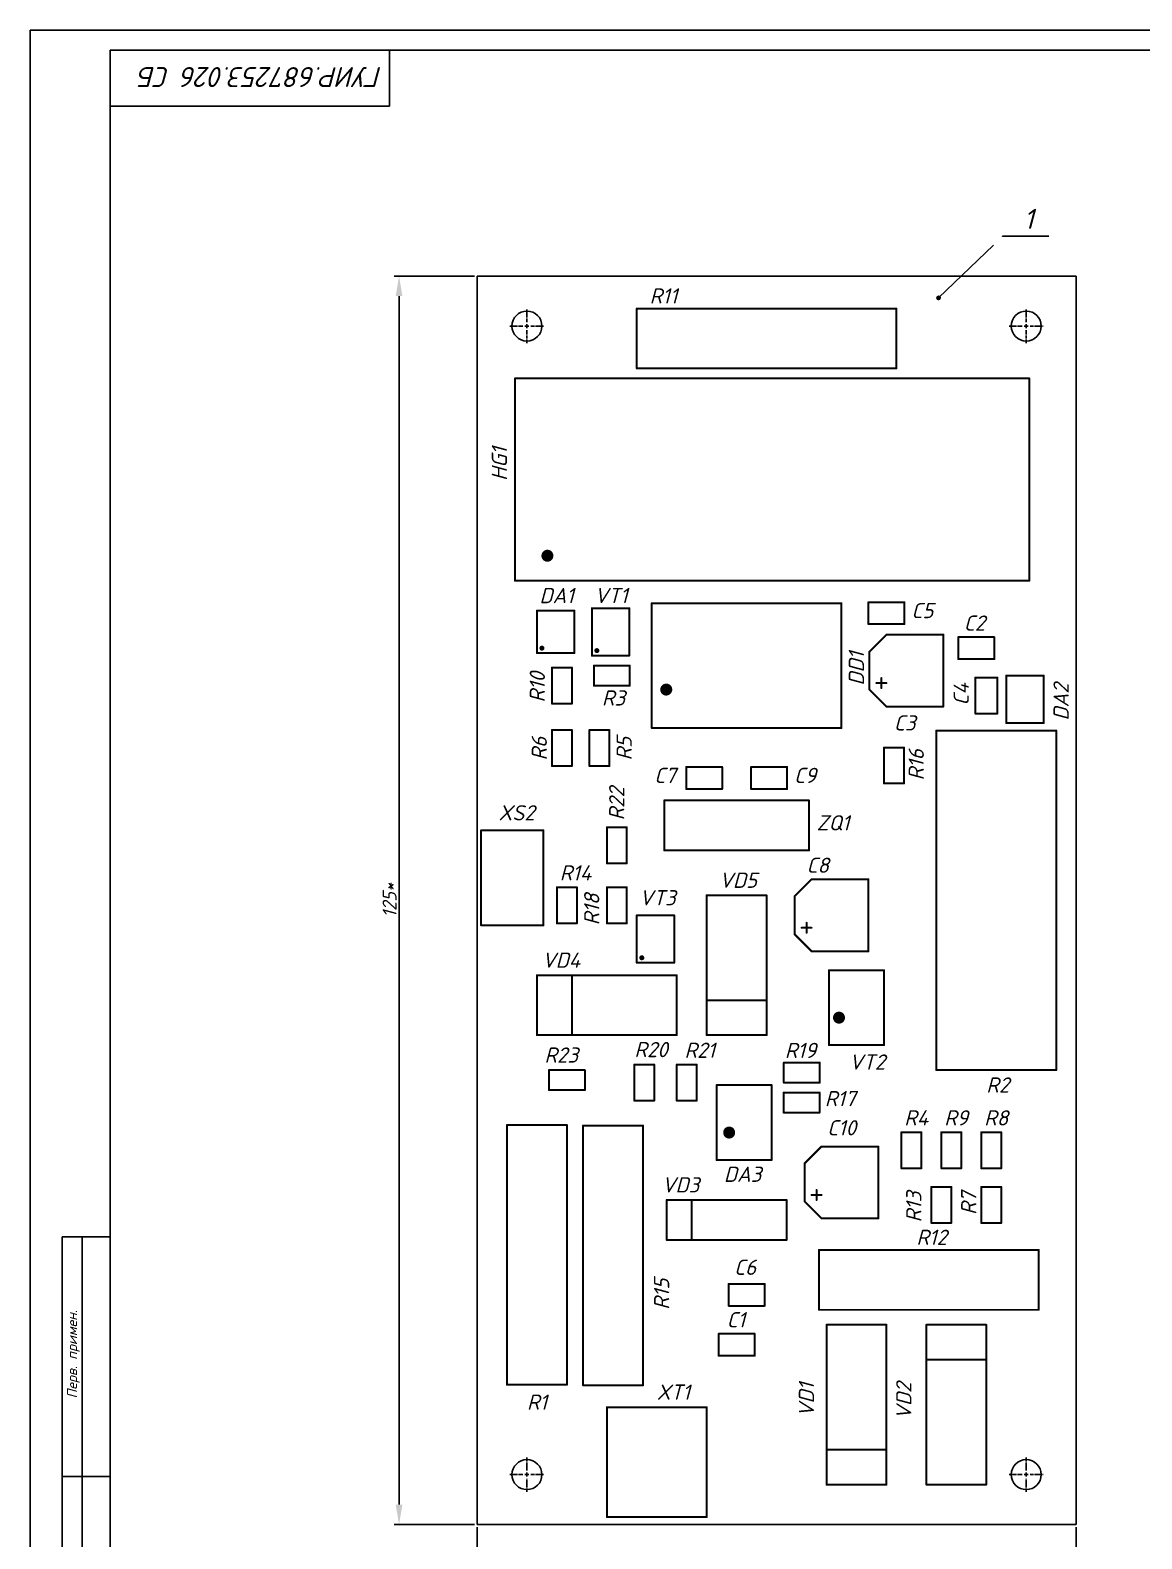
# Model space of a CAD drawing. Header units: millimetres. Extents: x 204 to 2233, y 176 to 1484.
# Drawn here: x 242.6 to 520.9, y 1106.1 to 1483.7 of the extents above; entities that cross this region are included whole.
import ezdxf

# ---------------------------------------------------------------- set-up
doc = ezdxf.new("R2010")
doc.units = ezdxf.units.MM
doc.linetypes.add('CENTER2', pattern=[1.125, 0.75, -0.125, 0.125, -0.125])
doc.linetypes.add('осевая2', pattern=[28.575, 19.05, -3.175, 3.175, -3.175])
doc.styles.add('GOST-2.304_Type-B_italic', font='GOST Common Italic.ttf')
doc.styles.add('PDF ISOCPEUR Italic', font='isocpeui.ttf')
doc.dimstyles.new('ISO-25', dxfattribs={"dimtxt": 2.5, "dimasz": 2.5, "dimexe": 1.25, "dimexo": 0.625, "dimtad": 1, "dimtxsty": 'Standard', "dimcen": 2.5, "dimadec": 0, "dimazin": 0, "dimtfac": 1, "dimtmove": 0, "dimatfit": 3, "dimfxl": 1, "dimarcsym": 0})

# ---------------------------------------------------------------- blocks, each defined once
blk = doc.blocks.new('*U79')
at = {"color": 0, "linetype": 'CENTER2', "transparency": 16777216}
for p, q in [((0, 1), (0, 4.29)), ((-4.29, 0), (-1, 0)), ((1, 0), (4.29, 0)), ((0, -4.29), (0, -1))]:
    blk.add_line(p, q, dxfattribs=at)
at = {"color": 0, "linetype": 'Continuous', "transparency": 16777216}
for p, q in [((-0.5, 0), (0.5, 0)), ((0, -0.5), (0, 0.5))]:
    blk.add_line(p, q, dxfattribs=at)
blk = doc.blocks.new('*U80')
at = {"color": 0, "linetype": 'CENTER2', "transparency": 16777216}
for p, q in [((0, 1), (0, 4.29)), ((-4.29, 0), (-1, 0)), ((1, 0), (4.29, 0)), ((0, -4.29), (0, -1))]:
    blk.add_line(p, q, dxfattribs=at)
at = {"color": 0, "linetype": 'Continuous', "transparency": 16777216}
for p, q in [((-0.5, 0), (0.5, 0)), ((0, -0.5), (0, 0.5))]:
    blk.add_line(p, q, dxfattribs=at)
blk = doc.blocks.new('*U81')
at = {"color": 0, "linetype": 'CENTER2', "transparency": 16777216}
for p, q in [((0, 1), (0, 4.29)), ((-4.29, 0), (-1, 0)), ((1, 0), (4.29, 0)), ((0, -4.29), (0, -1))]:
    blk.add_line(p, q, dxfattribs=at)
at = {"color": 0, "linetype": 'Continuous', "transparency": 16777216}
for p, q in [((-0.5, 0), (0.5, 0)), ((0, -0.5), (0, 0.5))]:
    blk.add_line(p, q, dxfattribs=at)
blk = doc.blocks.new('*U78')
at = {"color": 0, "linetype": 'CENTER2', "transparency": 16777216}
for p, q in [((0, 1), (0, 4.29)), ((-4.29, 0), (-1, 0)), ((1, 0), (4.29, 0)), ((0, -4.29), (0, -1))]:
    blk.add_line(p, q, dxfattribs=at)
at = {"color": 0, "linetype": 'Continuous', "transparency": 16777216}
for p, q in [((-0.5, 0), (0.5, 0)), ((0, -0.5), (0, 0.5))]:
    blk.add_line(p, q, dxfattribs=at)
blk = doc.blocks.new('*D83')
at = {"color": 0, "linetype": 'ByBlock', "lineweight": -2, "transparency": 16777216}
for p, q in [((353.85, 1422.17), (333.71, 1422.17)), ((334.96, 1114.67), (334.96, 1417.17)), ((353.85, 1109.67), (333.71, 1109.67))]:
    blk.add_line(p, q, dxfattribs=at)
at = {"color": 0, "linetype": 'ByBlock', "transparency": 16777216}
for points in [[(334.12, 1417.17), (335.79, 1417.17), (334.96, 1422.17)], [(334.12, 1114.67), (335.79, 1114.67), (334.96, 1109.67)]]:
    blk.add_solid(points, dxfattribs=at)
at = {"layer": 'DEFPOINTS', "color": 0, "linetype": 'ByBlock', "transparency": 16777216}
for p in [(334.96, 1422.17), (354.47, 1422.17), (354.47, 1109.67)]:
    blk.add_point(p, dxfattribs=at)
at = {"color": 0, "linetype": 'ByBlock', "transparency": 16777216, "insert": (332.58, 1265.92), "char_height": 3.5, "attachment_point": 5, "rotation": 90, "style": 'GOST-2.304_Type-B_italic'}
blk.add_mtext('125*', dxfattribs=at)
blk = doc.blocks.new('*D84')
at = {"color": 0, "linetype": 'ByBlock', "lineweight": -2, "transparency": 16777216}
for p, q in [((354.47, 1109.05), (354.47, 1084.38)), ((504.47, 1109.05), (504.47, 1084.38)), ((359.47, 1085.63), (499.47, 1085.63))]:
    blk.add_line(p, q, dxfattribs=at)
at = {"color": 0, "linetype": 'ByBlock', "transparency": 16777216}
for points in [[(359.47, 1086.46), (359.47, 1084.79), (354.47, 1085.63)], [(499.47, 1086.46), (499.47, 1084.79), (504.47, 1085.63)]]:
    blk.add_solid(points, dxfattribs=at)
at = {"layer": 'DEFPOINTS', "color": 0, "linetype": 'ByBlock', "transparency": 16777216}
for p in [(354.47, 1109.67), (504.47, 1109.67), (504.47, 1085.63)]:
    blk.add_point(p, dxfattribs=at)
at = {"color": 0, "linetype": 'ByBlock', "transparency": 16777216, "insert": (429.47, 1088), "char_height": 3.5, "attachment_point": 5, "style": 'GOST-2.304_Type-B_italic'}
blk.add_mtext('60*', dxfattribs=at)

msp = doc.modelspace()

# ---------------------------------------------------------------- hatches: boundary and pattern name
at = {"linetype": 'ByBlock'}
h = msp.add_hatch(color=256, dxfattribs=at)
h.dxf.hatch_style = 1
h.paths.add_polyline_path([(470.444, 1416.711, 1), (469.611, 1416.711, 1)])

# ---------------------------------------------------------------- linework, layer by layer
for p, q in [((242.596, 889.721), (242.596, 1483.721)), ((242.596, 1483.721), (1083.596, 1483.721)), ((262.596, 934.721), (262.596, 1478.721)), ((1078.596, 1478.721), (262.596, 1478.721)), ((332.596, 1464.721), (332.596, 1478.721)), ((332.596, 1464.721), (262.596, 1464.721)), ((354.475, 1109.67), (354.475, 1422.17)), ((354.475, 1422.17), (504.475, 1422.17)), ((504.475, 1422.17), (504.475, 1109.67)), ((250.596, 1181.721), (250.596, 1061.721)), ((262.596, 1181.721), (250.596, 1181.721)), ((255.596, 1061.721), (255.596, 1181.721)), ((262.596, 1121.721), (250.596, 1121.721)), ((504.475, 1109.67), (354.475, 1109.67))]:
    msp.add_line(p, q)
at = {"linetype": 'осевая2'}
msp.add_line((470.027, 1416.711), (486.06, 1432.132), dxfattribs=at)
at = {"linetype": 'ByBlock'}
msp.add_line((486.06, 1432.132), (497.663, 1432.132), dxfattribs=at)
at = {"const_width": 0.5}
for points in [[(394.475, 1414.045), (459.475, 1414.045)], [(394.475, 1399.045), (394.475, 1414.045)], [(459.475, 1399.045), (459.475, 1414.045)], [(394.475, 1399.045), (459.475, 1399.045)], [(363.975, 1345.92), (363.975, 1396.545)], [(363.975, 1396.545), (492.725, 1396.545)], [(492.725, 1345.92), (492.725, 1396.545)], [(363.975, 1345.92), (492.725, 1345.92)], [(398.225, 1340.295), (445.725, 1340.295)], [(398.225, 1309.045), (398.225, 1340.295)], [(445.725, 1309.045), (445.725, 1340.295)], [(452.475, 1335.045), (452.475, 1340.545)], [(452.475, 1340.545), (461.475, 1340.545)], [(461.475, 1335.045), (461.475, 1340.545)], [(369.475, 1327.795), (369.475, 1338.42)], [(369.475, 1338.42), (378.85, 1338.42)], [(378.85, 1327.795), (378.85, 1338.42)], [(383.225, 1327.17), (383.225, 1339.045)], [(383.225, 1339.045), (392.6, 1339.045)], [(392.6, 1327.17), (392.6, 1339.045)], [(452.475, 1335.045), (461.475, 1335.045)], [(452.725, 1328.17), (456.975, 1332.42)], [(456.975, 1332.42), (471.225, 1332.42)], [(471.225, 1314.42), (471.225, 1332.42)], [(474.975, 1326.295), (474.975, 1331.795)], [(474.975, 1331.795), (483.975, 1331.795)], [(483.975, 1326.295), (483.975, 1331.795)], [(369.475, 1327.795), (378.85, 1327.795)], [(383.225, 1327.17), (392.6, 1327.17)], [(452.725, 1318.67), (452.725, 1328.17)], [(474.975, 1326.295), (483.975, 1326.295)], [(373.225, 1324.17), (378.225, 1324.17)], [(373.225, 1315.17), (373.225, 1324.17)], [(378.225, 1315.17), (378.225, 1324.17)], [(383.725, 1319.67), (383.725, 1324.67)], [(383.725, 1324.67), (392.725, 1324.67)], [(392.725, 1319.67), (392.725, 1324.67)], [(455.725, 1319.045), (455.725, 1321.545)], [(479.225, 1312.67), (479.225, 1321.67)], [(479.225, 1321.67), (484.725, 1321.67)], [(484.725, 1312.67), (484.725, 1321.67)], [(486.975, 1310.295), (486.975, 1322.17)], [(486.975, 1322.17), (496.35, 1322.17)], [(496.35, 1310.295), (496.35, 1322.17)], [(383.725, 1319.67), (392.725, 1319.67)], [(452.725, 1318.67), (456.975, 1314.42)], [(454.475, 1320.295), (456.975, 1320.295)], [(373.225, 1315.17), (378.225, 1315.17)], [(456.975, 1314.42), (471.225, 1314.42)], [(479.225, 1312.67), (484.725, 1312.67)], [(486.975, 1310.295), (496.35, 1310.295)], [(373.225, 1308.545), (378.225, 1308.545)], [(373.225, 1299.545), (373.225, 1308.545)], [(378.225, 1299.545), (378.225, 1308.545)], [(382.6, 1308.545), (387.6, 1308.545)], [(382.6, 1299.545), (382.6, 1308.545)], [(387.6, 1299.545), (387.6, 1308.545)], [(398.225, 1309.045), (445.725, 1309.045)], [(469.475, 1308.42), (499.475, 1308.42)], [(469.475, 1223.42), (469.475, 1308.42)], [(499.475, 1223.42), (499.475, 1308.42)], [(456.35, 1304.17), (461.35, 1304.17)], [(456.35, 1295.17), (456.35, 1304.17)], [(461.35, 1295.17), (461.35, 1304.17)], [(373.225, 1299.545), (378.225, 1299.545)], [(382.6, 1299.545), (387.6, 1299.545)], [(406.85, 1293.795), (406.85, 1299.295)], [(406.85, 1299.295), (415.85, 1299.295)], [(415.85, 1293.795), (415.85, 1299.295)], [(423.1, 1293.795), (423.1, 1299.295)], [(423.1, 1299.295), (432.1, 1299.295)], [(432.1, 1293.795), (432.1, 1299.295)], [(456.35, 1295.17), (461.35, 1295.17)], [(406.85, 1293.795), (415.85, 1293.795)], [(423.1, 1293.795), (432.1, 1293.795)], [(401.35, 1290.92), (437.6, 1290.92)], [(401.35, 1278.42), (401.35, 1290.92)], [(437.6, 1278.42), (437.6, 1290.92)], [(386.975, 1284.17), (391.975, 1284.17)], [(386.975, 1275.17), (386.975, 1284.17)], [(391.975, 1275.17), (391.975, 1284.17)], [(355.475, 1259.67), (355.475, 1283.42)], [(355.475, 1259.67), (355.475, 1283.42)], [(355.475, 1283.42), (371.1, 1283.42)], [(371.1, 1259.67), (371.1, 1283.42)], [(401.35, 1278.42), (437.6, 1278.42)], [(386.975, 1275.17), (391.975, 1275.17)], [(374.475, 1269.17), (379.475, 1269.17)], [(374.475, 1260.17), (374.475, 1269.17)], [(379.475, 1260.17), (379.475, 1269.17)], [(386.975, 1269.17), (391.975, 1269.17)], [(386.975, 1260.17), (386.975, 1269.17)], [(391.975, 1260.17), (391.975, 1269.17)], [(433.975, 1266.92), (438.225, 1271.17)], [(438.225, 1271.17), (452.475, 1271.17)], [(452.475, 1253.17), (452.475, 1271.17)], [(411.975, 1232.17), (411.975, 1267.17)], [(411.975, 1267.17), (426.975, 1267.17)], [(426.975, 1232.17), (426.975, 1267.17)], [(433.975, 1257.42), (433.975, 1266.92)], [(394.475, 1250.295), (394.475, 1262.17)], [(394.475, 1262.17), (403.85, 1262.17)], [(403.85, 1250.295), (403.85, 1262.17)], [(355.475, 1259.67), (371.1, 1259.67)], [(374.475, 1260.17), (379.475, 1260.17)], [(386.975, 1260.17), (391.975, 1260.17)], [(433.975, 1257.42), (438.225, 1253.17)], [(435.725, 1259.045), (438.225, 1259.045)], [(436.975, 1257.795), (436.975, 1260.295)], [(394.475, 1250.295), (403.85, 1250.295)], [(438.225, 1253.17), (452.475, 1253.17)], [(369.475, 1247.17), (404.475, 1247.17)], [(369.475, 1232.17), (369.475, 1247.17)], [(378.225, 1232.17), (378.225, 1247.17)], [(404.475, 1232.17), (404.475, 1247.17)], [(442.6, 1248.42), (456.35, 1248.42)], [(442.6, 1229.67), (442.6, 1248.42)], [(456.35, 1229.67), (456.35, 1248.42)], [(411.975, 1240.92), (426.975, 1240.92)], [(369.475, 1232.17), (404.475, 1232.17)], [(411.975, 1232.17), (426.975, 1232.17)], [(442.6, 1229.67), (456.35, 1229.67)], [(372.475, 1218.42), (372.475, 1223.42)], [(372.475, 1223.42), (381.475, 1223.42)], [(381.475, 1218.42), (381.475, 1223.42)], [(393.85, 1224.795), (398.85, 1224.795)], [(393.85, 1215.795), (393.85, 1224.795)], [(398.85, 1215.795), (398.85, 1224.795)], [(404.475, 1224.795), (409.475, 1224.795)], [(404.475, 1215.795), (404.475, 1224.795)], [(409.475, 1215.795), (409.475, 1224.795)], [(431.287, 1220.295), (431.287, 1225.295)], [(431.287, 1225.295), (440.287, 1225.295)], [(440.287, 1220.295), (440.287, 1225.295)], [(469.475, 1223.42), (499.475, 1223.42)], [(414.475, 1219.67), (428.225, 1219.67)], [(414.475, 1200.92), (414.475, 1219.67)], [(428.225, 1200.92), (428.225, 1219.67)], [(431.287, 1220.295), (440.287, 1220.295)], [(372.475, 1218.42), (381.475, 1218.42)], [(393.85, 1215.795), (398.85, 1215.795)], [(404.475, 1215.795), (409.475, 1215.795)], [(431.225, 1212.795), (431.225, 1217.795)], [(431.225, 1217.795), (440.225, 1217.795)], [(440.225, 1212.795), (440.225, 1217.795)], [(431.225, 1212.795), (440.225, 1212.795)], [(361.975, 1209.67), (376.975, 1209.67)], [(361.975, 1144.67), (361.975, 1209.67)], [(376.975, 1144.67), (376.975, 1209.67)], [(381.037, 1144.545), (381.037, 1209.545)], [(381.037, 1209.545), (396.037, 1209.545)], [(396.037, 1144.545), (396.037, 1209.545)], [(460.725, 1207.858), (465.725, 1207.858)], [(460.725, 1198.858), (460.725, 1207.858)], [(465.725, 1198.858), (465.725, 1207.858)], [(470.725, 1207.858), (475.725, 1207.858)], [(470.725, 1198.858), (470.725, 1207.858)], [(475.725, 1198.858), (475.725, 1207.858)], [(480.725, 1207.858), (485.725, 1207.858)], [(480.725, 1198.858), (480.725, 1207.858)], [(485.725, 1198.858), (485.725, 1207.858)], [(414.475, 1200.92), (428.225, 1200.92)], [(436.475, 1200.045), (440.725, 1204.295)], [(440.725, 1204.295), (454.975, 1204.295)], [(454.975, 1186.295), (454.975, 1204.295)], [(436.475, 1190.545), (436.475, 1200.045)], [(460.725, 1198.858), (465.725, 1198.858)], [(470.725, 1198.858), (475.725, 1198.858)], [(480.725, 1198.858), (485.725, 1198.858)], [(439.475, 1190.92), (439.475, 1193.42)], [(468.225, 1194.17), (473.225, 1194.17)], [(468.225, 1185.17), (468.225, 1194.17)], [(473.225, 1185.17), (473.225, 1194.17)], [(480.725, 1194.17), (485.725, 1194.17)], [(480.725, 1185.17), (480.725, 1194.17)], [(485.725, 1185.17), (485.725, 1194.17)], [(401.975, 1180.92), (401.975, 1190.92)], [(401.975, 1190.92), (431.975, 1190.92)], [(408.225, 1180.92), (408.225, 1190.92)], [(431.975, 1180.92), (431.975, 1190.92)], [(436.475, 1190.545), (440.725, 1186.295)], [(438.225, 1192.17), (440.725, 1192.17)], [(440.725, 1186.295), (454.975, 1186.295)], [(468.225, 1185.17), (473.225, 1185.17)], [(480.725, 1185.17), (485.725, 1185.17)], [(401.975, 1180.92), (431.975, 1180.92)], [(440.1, 1178.42), (495.1, 1178.42)], [(440.1, 1163.42), (440.1, 1178.42)], [(495.1, 1163.42), (495.1, 1178.42)], [(417.475, 1164.42), (417.475, 1169.92)], [(417.475, 1169.92), (426.475, 1169.92)], [(426.475, 1164.42), (426.475, 1169.92)], [(417.475, 1164.42), (426.475, 1164.42)], [(440.1, 1163.42), (495.1, 1163.42)], [(441.975, 1159.67), (456.975, 1159.67)], [(441.975, 1119.67), (441.975, 1159.67)], [(456.975, 1119.67), (456.975, 1159.67)], [(466.975, 1119.67), (466.975, 1159.67)], [(466.975, 1159.67), (481.975, 1159.67)], [(481.975, 1119.67), (481.975, 1159.67)], [(414.975, 1151.92), (414.975, 1157.42)], [(414.975, 1157.42), (423.975, 1157.42)], [(423.975, 1151.92), (423.975, 1157.42)], [(414.975, 1151.92), (423.975, 1151.92)], [(466.975, 1150.92), (481.975, 1150.92)], [(361.975, 1144.67), (376.975, 1144.67)], [(381.037, 1144.545), (396.037, 1144.545)], [(386.975, 1111.545), (386.975, 1139.045)], [(386.975, 1139.045), (411.975, 1139.045)], [(411.975, 1111.545), (411.975, 1139.045)], [(441.975, 1128.42), (456.975, 1128.42)], [(441.975, 1119.67), (456.975, 1119.67)], [(466.975, 1119.67), (481.975, 1119.67)], [(386.975, 1111.545), (411.975, 1111.545)]]:
    msp.add_lwpolyline(points, dxfattribs=at)
for points, const_width in [([(394.35, 1414.045, 1), (394.6, 1414.045, 1)], 0.25), ([(394.35, 1414.045, 1), (394.6, 1414.045, 1)], 0.25), ([(459.35, 1414.045, 1), (459.6, 1414.045, 1)], 0.25), ([(459.35, 1414.045, 1), (459.6, 1414.045, 1)], 0.25), ([(394.35, 1399.045, 1), (394.6, 1399.045, 1)], 0.25), ([(394.35, 1399.045, 1), (394.6, 1399.045, 1)], 0.25), ([(459.35, 1399.045, 1), (459.6, 1399.045, 1)], 0.25), ([(459.35, 1399.045, 1), (459.6, 1399.045, 1)], 0.25), ([(363.85, 1396.545, 1), (364.1, 1396.545, 1)], 0.25), ([(363.85, 1396.545, 1), (364.1, 1396.545, 1)], 0.25), ([(492.6, 1396.545, 1), (492.85, 1396.545, 1)], 0.25), ([(492.6, 1396.545, 1), (492.85, 1396.545, 1)], 0.25), ([(372.85, 1352.17, 1), (371.35, 1352.17, 1)], 1.5), ([(370.975, 1352.17, 1), (371.725, 1352.17, 1)], 0.75), ([(372.475, 1352.17, 1), (373.225, 1352.17, 1)], 0.75), ([(363.85, 1345.92, 1), (364.1, 1345.92, 1)], 0.25), ([(363.85, 1345.92, 1), (364.1, 1345.92, 1)], 0.25), ([(492.6, 1345.92, 1), (492.85, 1345.92, 1)], 0.25), ([(492.6, 1345.92, 1), (492.85, 1345.92, 1)], 0.25), ([(398.1, 1340.295, 1), (398.35, 1340.295, 1)], 0.25), ([(398.1, 1340.295, 1), (398.35, 1340.295, 1)], 0.25), ([(445.6, 1340.295, 1), (445.85, 1340.295, 1)], 0.25), ([(445.6, 1340.295, 1), (445.85, 1340.295, 1)], 0.25), ([(452.35, 1340.545, 1), (452.6, 1340.545, 1)], 0.25), ([(452.35, 1340.545, 1), (452.6, 1340.545, 1)], 0.25), ([(461.35, 1340.545, 1), (461.6, 1340.545, 1)], 0.25), ([(461.35, 1340.545, 1), (461.6, 1340.545, 1)], 0.25), ([(369.35, 1338.42, 1), (369.6, 1338.42, 1)], 0.25), ([(369.35, 1338.42, 1), (369.6, 1338.42, 1)], 0.25), ([(378.725, 1338.42, 1), (378.975, 1338.42, 1)], 0.25), ([(378.725, 1338.42, 1), (378.975, 1338.42, 1)], 0.25), ([(383.1, 1339.045, 1), (383.35, 1339.045, 1)], 0.25), ([(383.1, 1339.045, 1), (383.35, 1339.045, 1)], 0.25), ([(392.475, 1339.045, 1), (392.725, 1339.045, 1)], 0.25), ([(392.475, 1339.045, 1), (392.725, 1339.045, 1)], 0.25), ([(452.35, 1335.045, 1), (452.6, 1335.045, 1)], 0.25), ([(452.35, 1335.045, 1), (452.6, 1335.045, 1)], 0.25), ([(461.35, 1335.045, 1), (461.6, 1335.045, 1)], 0.25), ([(461.35, 1335.045, 1), (461.6, 1335.045, 1)], 0.25), ([(371.037, 1329.045, 1), (370.412, 1329.045, 1)], 0.625), ([(370.256, 1329.045, 1), (370.568, 1329.045, 1)], 0.312), ([(370.881, 1329.045, 1), (371.193, 1329.045, 1)], 0.312), ([(456.85, 1332.42, 1), (457.1, 1332.42, 1)], 0.25), ([(456.85, 1332.42, 1), (457.1, 1332.42, 1)], 0.25), ([(471.1, 1332.42, 1), (471.35, 1332.42, 1)], 0.25), ([(471.1, 1332.42, 1), (471.35, 1332.42, 1)], 0.25), ([(474.85, 1331.795, 1), (475.1, 1331.795, 1)], 0.25), ([(474.85, 1331.795, 1), (475.1, 1331.795, 1)], 0.25), ([(483.85, 1331.795, 1), (484.1, 1331.795, 1)], 0.25), ([(483.85, 1331.795, 1), (484.1, 1331.795, 1)], 0.25), ([(369.35, 1327.795, 1), (369.6, 1327.795, 1)], 0.25), ([(369.35, 1327.795, 1), (369.6, 1327.795, 1)], 0.25), ([(378.725, 1327.795, 1), (378.975, 1327.795, 1)], 0.25), ([(378.725, 1327.795, 1), (378.975, 1327.795, 1)], 0.25), ([(383.1, 1327.17, 1), (383.35, 1327.17, 1)], 0.25), ([(383.1, 1327.17, 1), (383.35, 1327.17, 1)], 0.25), ([(384.787, 1328.42, 1), (384.162, 1328.42, 1)], 0.625), ([(384.006, 1328.42, 1), (384.318, 1328.42, 1)], 0.312), ([(384.631, 1328.42, 1), (384.943, 1328.42, 1)], 0.312), ([(392.475, 1327.17, 1), (392.725, 1327.17, 1)], 0.25), ([(392.475, 1327.17, 1), (392.725, 1327.17, 1)], 0.25), ([(452.6, 1328.17, 1), (452.85, 1328.17, 1)], 0.25), ([(452.6, 1328.17, 1), (452.85, 1328.17, 1)], 0.25), ([(474.85, 1326.295, 1), (475.1, 1326.295, 1)], 0.25), ([(474.85, 1326.295, 1), (475.1, 1326.295, 1)], 0.25), ([(483.85, 1326.295, 1), (484.1, 1326.295, 1)], 0.25), ([(483.85, 1326.295, 1), (484.1, 1326.295, 1)], 0.25), ([(373.1, 1324.17, 1), (373.35, 1324.17, 1)], 0.25), ([(373.1, 1324.17, 1), (373.35, 1324.17, 1)], 0.25), ([(378.1, 1324.17, 1), (378.35, 1324.17, 1)], 0.25), ([(378.1, 1324.17, 1), (378.35, 1324.17, 1)], 0.25), ([(383.6, 1324.67, 1), (383.85, 1324.67, 1)], 0.25), ([(383.6, 1324.67, 1), (383.85, 1324.67, 1)], 0.25), ([(392.6, 1324.67, 1), (392.85, 1324.67, 1)], 0.25), ([(392.6, 1324.67, 1), (392.85, 1324.67, 1)], 0.25), ([(455.6, 1321.545, 1), (455.85, 1321.545, 1)], 0.25), ([(479.1, 1321.67, 1), (479.35, 1321.67, 1)], 0.25), ([(479.1, 1321.67, 1), (479.35, 1321.67, 1)], 0.25), ([(484.6, 1321.67, 1), (484.85, 1321.67, 1)], 0.25), ([(484.6, 1321.67, 1), (484.85, 1321.67, 1)], 0.25), ([(486.85, 1322.17, 1), (487.1, 1322.17, 1)], 0.25), ([(486.85, 1322.17, 1), (487.1, 1322.17, 1)], 0.25), ([(496.225, 1322.17, 1), (496.475, 1322.17, 1)], 0.25), ([(496.225, 1322.17, 1), (496.475, 1322.17, 1)], 0.25), ([(383.6, 1319.67, 1), (383.85, 1319.67, 1)], 0.25), ([(383.6, 1319.67, 1), (383.85, 1319.67, 1)], 0.25), ([(392.6, 1319.67, 1), (392.85, 1319.67, 1)], 0.25), ([(392.6, 1319.67, 1), (392.85, 1319.67, 1)], 0.25), ([(402.6, 1318.67, 1), (401.1, 1318.67, 1)], 1.5), ([(400.725, 1318.67, 1), (401.475, 1318.67, 1)], 0.75), ([(402.225, 1318.67, 1), (402.975, 1318.67, 1)], 0.75), ([(452.6, 1318.67, 1), (452.85, 1318.67, 1)], 0.25), ([(452.6, 1318.67, 1), (452.85, 1318.67, 1)], 0.25), ([(454.35, 1320.295, 1), (454.6, 1320.295, 1)], 0.25), ([(455.6, 1319.045, 1), (455.85, 1319.045, 1)], 0.25), ([(456.85, 1320.295, 1), (457.1, 1320.295, 1)], 0.25), ([(373.1, 1315.17, 1), (373.35, 1315.17, 1)], 0.25), ([(373.1, 1315.17, 1), (373.35, 1315.17, 1)], 0.25), ([(378.1, 1315.17, 1), (378.35, 1315.17, 1)], 0.25), ([(378.1, 1315.17, 1), (378.35, 1315.17, 1)], 0.25), ([(456.85, 1314.42, 1), (457.1, 1314.42, 1)], 0.25), ([(456.85, 1314.42, 1), (457.1, 1314.42, 1)], 0.25), ([(471.1, 1314.42, 1), (471.35, 1314.42, 1)], 0.25), ([(471.1, 1314.42, 1), (471.35, 1314.42, 1)], 0.25), ([(479.1, 1312.67, 1), (479.35, 1312.67, 1)], 0.25), ([(479.1, 1312.67, 1), (479.35, 1312.67, 1)], 0.25), ([(484.6, 1312.67, 1), (484.85, 1312.67, 1)], 0.25), ([(484.6, 1312.67, 1), (484.85, 1312.67, 1)], 0.25), ([(486.85, 1310.295, 1), (487.1, 1310.295, 1)], 0.25), ([(486.85, 1310.295, 1), (487.1, 1310.295, 1)], 0.25), ([(496.225, 1310.295, 1), (496.475, 1310.295, 1)], 0.25), ([(496.225, 1310.295, 1), (496.475, 1310.295, 1)], 0.25), ([(373.1, 1308.545, 1), (373.35, 1308.545, 1)], 0.25), ([(373.1, 1308.545, 1), (373.35, 1308.545, 1)], 0.25), ([(378.1, 1308.545, 1), (378.35, 1308.545, 1)], 0.25), ([(378.1, 1308.545, 1), (378.35, 1308.545, 1)], 0.25), ([(382.475, 1308.545, 1), (382.725, 1308.545, 1)], 0.25), ([(382.475, 1308.545, 1), (382.725, 1308.545, 1)], 0.25), ([(387.475, 1308.545, 1), (387.725, 1308.545, 1)], 0.25), ([(387.475, 1308.545, 1), (387.725, 1308.545, 1)], 0.25), ([(398.1, 1309.045, 1), (398.35, 1309.045, 1)], 0.25), ([(398.1, 1309.045, 1), (398.35, 1309.045, 1)], 0.25), ([(445.6, 1309.045, 1), (445.85, 1309.045, 1)], 0.25), ([(445.6, 1309.045, 1), (445.85, 1309.045, 1)], 0.25), ([(469.35, 1308.42, 1), (469.6, 1308.42, 1)], 0.25), ([(469.35, 1308.42, 1), (469.6, 1308.42, 1)], 0.25), ([(499.35, 1308.42, 1), (499.6, 1308.42, 1)], 0.25), ([(499.35, 1308.42, 1), (499.6, 1308.42, 1)], 0.25), ([(456.225, 1304.17, 1), (456.475, 1304.17, 1)], 0.25), ([(456.225, 1304.17, 1), (456.475, 1304.17, 1)], 0.25), ([(461.225, 1304.17, 1), (461.475, 1304.17, 1)], 0.25), ([(461.225, 1304.17, 1), (461.475, 1304.17, 1)], 0.25), ([(373.1, 1299.545, 1), (373.35, 1299.545, 1)], 0.25), ([(373.1, 1299.545, 1), (373.35, 1299.545, 1)], 0.25), ([(378.1, 1299.545, 1), (378.35, 1299.545, 1)], 0.25), ([(378.1, 1299.545, 1), (378.35, 1299.545, 1)], 0.25), ([(382.475, 1299.545, 1), (382.725, 1299.545, 1)], 0.25), ([(382.475, 1299.545, 1), (382.725, 1299.545, 1)], 0.25), ([(387.475, 1299.545, 1), (387.725, 1299.545, 1)], 0.25), ([(387.475, 1299.545, 1), (387.725, 1299.545, 1)], 0.25), ([(406.725, 1299.295, 1), (406.975, 1299.295, 1)], 0.25), ([(406.725, 1299.295, 1), (406.975, 1299.295, 1)], 0.25), ([(415.725, 1299.295, 1), (415.975, 1299.295, 1)], 0.25), ([(415.725, 1299.295, 1), (415.975, 1299.295, 1)], 0.25), ([(422.975, 1299.295, 1), (423.225, 1299.295, 1)], 0.25), ([(422.975, 1299.295, 1), (423.225, 1299.295, 1)], 0.25), ([(431.975, 1299.295, 1), (432.225, 1299.295, 1)], 0.25), ([(431.975, 1299.295, 1), (432.225, 1299.295, 1)], 0.25), ([(456.225, 1295.17, 1), (456.475, 1295.17, 1)], 0.25), ([(456.225, 1295.17, 1), (456.475, 1295.17, 1)], 0.25), ([(461.225, 1295.17, 1), (461.475, 1295.17, 1)], 0.25), ([(461.225, 1295.17, 1), (461.475, 1295.17, 1)], 0.25), ([(406.725, 1293.795, 1), (406.975, 1293.795, 1)], 0.25), ([(406.725, 1293.795, 1), (406.975, 1293.795, 1)], 0.25), ([(415.725, 1293.795, 1), (415.975, 1293.795, 1)], 0.25), ([(415.725, 1293.795, 1), (415.975, 1293.795, 1)], 0.25), ([(422.975, 1293.795, 1), (423.225, 1293.795, 1)], 0.25), ([(422.975, 1293.795, 1), (423.225, 1293.795, 1)], 0.25), ([(431.975, 1293.795, 1), (432.225, 1293.795, 1)], 0.25), ([(431.975, 1293.795, 1), (432.225, 1293.795, 1)], 0.25), ([(401.225, 1290.92, 1), (401.475, 1290.92, 1)], 0.25), ([(401.225, 1290.92, 1), (401.475, 1290.92, 1)], 0.25), ([(437.475, 1290.92, 1), (437.725, 1290.92, 1)], 0.25), ([(437.475, 1290.92, 1), (437.725, 1290.92, 1)], 0.25), ([(386.85, 1284.17, 1), (387.1, 1284.17, 1)], 0.25), ([(386.85, 1284.17, 1), (387.1, 1284.17, 1)], 0.25), ([(391.85, 1284.17, 1), (392.1, 1284.17, 1)], 0.25), ([(391.85, 1284.17, 1), (392.1, 1284.17, 1)], 0.25), ([(355.35, 1283.42, 1), (355.6, 1283.42, 1)], 0.25), ([(355.35, 1283.42, 1), (355.6, 1283.42, 1)], 0.25), ([(355.35, 1283.42, 1), (355.6, 1283.42, 1)], 0.25), ([(355.35, 1283.42, 1), (355.6, 1283.42, 1)], 0.25), ([(370.975, 1283.42, 1), (371.225, 1283.42, 1)], 0.25), ([(370.975, 1283.42, 1), (371.225, 1283.42, 1)], 0.25), ([(401.225, 1278.42, 1), (401.475, 1278.42, 1)], 0.25), ([(401.225, 1278.42, 1), (401.475, 1278.42, 1)], 0.25), ([(437.475, 1278.42, 1), (437.725, 1278.42, 1)], 0.25), ([(437.475, 1278.42, 1), (437.725, 1278.42, 1)], 0.25), ([(386.85, 1275.17, 1), (387.1, 1275.17, 1)], 0.25), ([(386.85, 1275.17, 1), (387.1, 1275.17, 1)], 0.25), ([(391.85, 1275.17, 1), (392.1, 1275.17, 1)], 0.25), ([(391.85, 1275.17, 1), (392.1, 1275.17, 1)], 0.25), ([(374.35, 1269.17, 1), (374.6, 1269.17, 1)], 0.25), ([(374.35, 1269.17, 1), (374.6, 1269.17, 1)], 0.25), ([(379.35, 1269.17, 1), (379.6, 1269.17, 1)], 0.25), ([(379.35, 1269.17, 1), (379.6, 1269.17, 1)], 0.25), ([(386.85, 1269.17, 1), (387.1, 1269.17, 1)], 0.25), ([(386.85, 1269.17, 1), (387.1, 1269.17, 1)], 0.25), ([(391.85, 1269.17, 1), (392.1, 1269.17, 1)], 0.25), ([(391.85, 1269.17, 1), (392.1, 1269.17, 1)], 0.25), ([(438.1, 1271.17, 1), (438.35, 1271.17, 1)], 0.25), ([(438.1, 1271.17, 1), (438.35, 1271.17, 1)], 0.25), ([(452.35, 1271.17, 1), (452.6, 1271.17, 1)], 0.25), ([(452.35, 1271.17, 1), (452.6, 1271.17, 1)], 0.25), ([(411.85, 1267.17, 1), (412.1, 1267.17, 1)], 0.25), ([(411.85, 1267.17, 1), (412.1, 1267.17, 1)], 0.25), ([(426.85, 1267.17, 1), (427.1, 1267.17, 1)], 0.25), ([(426.85, 1267.17, 1), (427.1, 1267.17, 1)], 0.25), ([(433.85, 1266.92, 1), (434.1, 1266.92, 1)], 0.25), ([(433.85, 1266.92, 1), (434.1, 1266.92, 1)], 0.25), ([(394.35, 1262.17, 1), (394.6, 1262.17, 1)], 0.25), ([(394.35, 1262.17, 1), (394.6, 1262.17, 1)], 0.25), ([(403.725, 1262.17, 1), (403.975, 1262.17, 1)], 0.25), ([(403.725, 1262.17, 1), (403.975, 1262.17, 1)], 0.25), ([(355.35, 1259.67, 1), (355.6, 1259.67, 1)], 0.25), ([(355.35, 1259.67, 1), (355.6, 1259.67, 1)], 0.25), ([(355.35, 1259.67, 1), (355.6, 1259.67, 1)], 0.25), ([(355.35, 1259.67, 1), (355.6, 1259.67, 1)], 0.25), ([(370.975, 1259.67, 1), (371.225, 1259.67, 1)], 0.25), ([(370.975, 1259.67, 1), (371.225, 1259.67, 1)], 0.25), ([(374.35, 1260.17, 1), (374.6, 1260.17, 1)], 0.25), ([(374.35, 1260.17, 1), (374.6, 1260.17, 1)], 0.25), ([(379.35, 1260.17, 1), (379.6, 1260.17, 1)], 0.25), ([(379.35, 1260.17, 1), (379.6, 1260.17, 1)], 0.25), ([(386.85, 1260.17, 1), (387.1, 1260.17, 1)], 0.25), ([(386.85, 1260.17, 1), (387.1, 1260.17, 1)], 0.25), ([(391.85, 1260.17, 1), (392.1, 1260.17, 1)], 0.25), ([(391.85, 1260.17, 1), (392.1, 1260.17, 1)], 0.25), ([(433.85, 1257.42, 1), (434.1, 1257.42, 1)], 0.25), ([(433.85, 1257.42, 1), (434.1, 1257.42, 1)], 0.25), ([(435.6, 1259.045, 1), (435.85, 1259.045, 1)], 0.25), ([(436.85, 1260.295, 1), (437.1, 1260.295, 1)], 0.25), ([(436.85, 1257.795, 1), (437.1, 1257.795, 1)], 0.25), ([(438.1, 1259.045, 1), (438.35, 1259.045, 1)], 0.25), ([(394.35, 1250.295, 1), (394.6, 1250.295, 1)], 0.25), ([(394.35, 1250.295, 1), (394.6, 1250.295, 1)], 0.25), ([(396.037, 1251.545, 1), (395.412, 1251.545, 1)], 0.625), ([(395.256, 1251.545, 1), (395.568, 1251.545, 1)], 0.312), ([(395.881, 1251.545, 1), (396.193, 1251.545, 1)], 0.312), ([(403.725, 1250.295, 1), (403.975, 1250.295, 1)], 0.25), ([(403.725, 1250.295, 1), (403.975, 1250.295, 1)], 0.25), ([(438.1, 1253.17, 1), (438.35, 1253.17, 1)], 0.25), ([(438.1, 1253.17, 1), (438.35, 1253.17, 1)], 0.25), ([(452.35, 1253.17, 1), (452.6, 1253.17, 1)], 0.25), ([(452.35, 1253.17, 1), (452.6, 1253.17, 1)], 0.25), ([(369.35, 1247.17, 1), (369.6, 1247.17, 1)], 0.25), ([(369.35, 1247.17, 1), (369.6, 1247.17, 1)], 0.25), ([(378.1, 1247.17, 1), (378.35, 1247.17, 1)], 0.25), ([(404.35, 1247.17, 1), (404.6, 1247.17, 1)], 0.25), ([(404.35, 1247.17, 1), (404.6, 1247.17, 1)], 0.25), ([(442.475, 1248.42, 1), (442.725, 1248.42, 1)], 0.25), ([(442.475, 1248.42, 1), (442.725, 1248.42, 1)], 0.25), ([(456.225, 1248.42, 1), (456.475, 1248.42, 1)], 0.25), ([(456.225, 1248.42, 1), (456.475, 1248.42, 1)], 0.25), ([(411.85, 1240.92, 1), (412.1, 1240.92, 1)], 0.25), ([(426.85, 1240.92, 1), (427.1, 1240.92, 1)], 0.25), ([(445.85, 1236.545, 1), (444.35, 1236.545, 1)], 1.5), ([(443.975, 1236.545, 1), (444.725, 1236.545, 1)], 0.75), ([(445.475, 1236.545, 1), (446.225, 1236.545, 1)], 0.75), ([(369.35, 1232.17, 1), (369.6, 1232.17, 1)], 0.25), ([(369.35, 1232.17, 1), (369.6, 1232.17, 1)], 0.25), ([(378.1, 1232.17, 1), (378.35, 1232.17, 1)], 0.25), ([(404.35, 1232.17, 1), (404.6, 1232.17, 1)], 0.25), ([(404.35, 1232.17, 1), (404.6, 1232.17, 1)], 0.25), ([(411.85, 1232.17, 1), (412.1, 1232.17, 1)], 0.25), ([(411.85, 1232.17, 1), (412.1, 1232.17, 1)], 0.25), ([(426.85, 1232.17, 1), (427.1, 1232.17, 1)], 0.25), ([(426.85, 1232.17, 1), (427.1, 1232.17, 1)], 0.25), ([(442.475, 1229.67, 1), (442.725, 1229.67, 1)], 0.25), ([(442.475, 1229.67, 1), (442.725, 1229.67, 1)], 0.25), ([(456.225, 1229.67, 1), (456.475, 1229.67, 1)], 0.25), ([(456.225, 1229.67, 1), (456.475, 1229.67, 1)], 0.25), ([(372.35, 1223.42, 1), (372.6, 1223.42, 1)], 0.25), ([(372.35, 1223.42, 1), (372.6, 1223.42, 1)], 0.25), ([(381.35, 1223.42, 1), (381.6, 1223.42, 1)], 0.25), ([(381.35, 1223.42, 1), (381.6, 1223.42, 1)], 0.25), ([(393.725, 1224.795, 1), (393.975, 1224.795, 1)], 0.25), ([(393.725, 1224.795, 1), (393.975, 1224.795, 1)], 0.25), ([(398.725, 1224.795, 1), (398.975, 1224.795, 1)], 0.25), ([(398.725, 1224.795, 1), (398.975, 1224.795, 1)], 0.25), ([(404.35, 1224.795, 1), (404.6, 1224.795, 1)], 0.25), ([(404.35, 1224.795, 1), (404.6, 1224.795, 1)], 0.25), ([(409.35, 1224.795, 1), (409.6, 1224.795, 1)], 0.25), ([(409.35, 1224.795, 1), (409.6, 1224.795, 1)], 0.25), ([(431.162, 1225.295, 1), (431.412, 1225.295, 1)], 0.25), ([(431.162, 1225.295, 1), (431.412, 1225.295, 1)], 0.25), ([(440.162, 1225.295, 1), (440.412, 1225.295, 1)], 0.25), ([(440.162, 1225.295, 1), (440.412, 1225.295, 1)], 0.25), ([(469.35, 1223.42, 1), (469.6, 1223.42, 1)], 0.25), ([(469.35, 1223.42, 1), (469.6, 1223.42, 1)], 0.25), ([(499.35, 1223.42, 1), (499.6, 1223.42, 1)], 0.25), ([(499.35, 1223.42, 1), (499.6, 1223.42, 1)], 0.25), ([(414.35, 1219.67, 1), (414.6, 1219.67, 1)], 0.25), ([(414.35, 1219.67, 1), (414.6, 1219.67, 1)], 0.25), ([(428.1, 1219.67, 1), (428.35, 1219.67, 1)], 0.25), ([(428.1, 1219.67, 1), (428.35, 1219.67, 1)], 0.25), ([(431.162, 1220.295, 1), (431.412, 1220.295, 1)], 0.25), ([(431.162, 1220.295, 1), (431.412, 1220.295, 1)], 0.25), ([(440.162, 1220.295, 1), (440.412, 1220.295, 1)], 0.25), ([(440.162, 1220.295, 1), (440.412, 1220.295, 1)], 0.25), ([(372.35, 1218.42, 1), (372.6, 1218.42, 1)], 0.25), ([(372.35, 1218.42, 1), (372.6, 1218.42, 1)], 0.25), ([(381.35, 1218.42, 1), (381.6, 1218.42, 1)], 0.25), ([(381.35, 1218.42, 1), (381.6, 1218.42, 1)], 0.25), ([(393.725, 1215.795, 1), (393.975, 1215.795, 1)], 0.25), ([(393.725, 1215.795, 1), (393.975, 1215.795, 1)], 0.25), ([(398.725, 1215.795, 1), (398.975, 1215.795, 1)], 0.25), ([(398.725, 1215.795, 1), (398.975, 1215.795, 1)], 0.25), ([(404.35, 1215.795, 1), (404.6, 1215.795, 1)], 0.25), ([(404.35, 1215.795, 1), (404.6, 1215.795, 1)], 0.25), ([(409.35, 1215.795, 1), (409.6, 1215.795, 1)], 0.25), ([(409.35, 1215.795, 1), (409.6, 1215.795, 1)], 0.25), ([(431.1, 1217.795, 1), (431.35, 1217.795, 1)], 0.25), ([(431.1, 1217.795, 1), (431.35, 1217.795, 1)], 0.25), ([(440.1, 1217.795, 1), (440.35, 1217.795, 1)], 0.25), ([(440.1, 1217.795, 1), (440.35, 1217.795, 1)], 0.25), ([(431.1, 1212.795, 1), (431.35, 1212.795, 1)], 0.25), ([(431.1, 1212.795, 1), (431.35, 1212.795, 1)], 0.25), ([(440.1, 1212.795, 1), (440.35, 1212.795, 1)], 0.25), ([(440.1, 1212.795, 1), (440.35, 1212.795, 1)], 0.25), ([(361.85, 1209.67, 1), (362.1, 1209.67, 1)], 0.25), ([(361.85, 1209.67, 1), (362.1, 1209.67, 1)], 0.25), ([(376.85, 1209.67, 1), (377.1, 1209.67, 1)], 0.25), ([(376.85, 1209.67, 1), (377.1, 1209.67, 1)], 0.25), ([(380.912, 1209.545, 1), (381.162, 1209.545, 1)], 0.25), ([(380.912, 1209.545, 1), (381.162, 1209.545, 1)], 0.25), ([(395.912, 1209.545, 1), (396.162, 1209.545, 1)], 0.25), ([(395.912, 1209.545, 1), (396.162, 1209.545, 1)], 0.25), ([(418.35, 1207.795, 1), (416.85, 1207.795, 1)], 1.5), ([(416.475, 1207.795, 1), (417.225, 1207.795, 1)], 0.75), ([(417.975, 1207.795, 1), (418.725, 1207.795, 1)], 0.75), ([(460.6, 1207.858, 1), (460.85, 1207.858, 1)], 0.25), ([(460.6, 1207.858, 1), (460.85, 1207.858, 1)], 0.25), ([(465.6, 1207.858, 1), (465.85, 1207.858, 1)], 0.25), ([(465.6, 1207.858, 1), (465.85, 1207.858, 1)], 0.25), ([(470.6, 1207.858, 1), (470.85, 1207.858, 1)], 0.25), ([(470.6, 1207.858, 1), (470.85, 1207.858, 1)], 0.25), ([(475.6, 1207.858, 1), (475.85, 1207.858, 1)], 0.25), ([(475.6, 1207.858, 1), (475.85, 1207.858, 1)], 0.25), ([(480.6, 1207.858, 1), (480.85, 1207.858, 1)], 0.25), ([(480.6, 1207.858, 1), (480.85, 1207.858, 1)], 0.25), ([(485.6, 1207.858, 1), (485.85, 1207.858, 1)], 0.25), ([(485.6, 1207.858, 1), (485.85, 1207.858, 1)], 0.25), ([(414.35, 1200.92, 1), (414.6, 1200.92, 1)], 0.25), ([(414.35, 1200.92, 1), (414.6, 1200.92, 1)], 0.25), ([(428.1, 1200.92, 1), (428.35, 1200.92, 1)], 0.25), ([(428.1, 1200.92, 1), (428.35, 1200.92, 1)], 0.25), ([(440.6, 1204.295, 1), (440.85, 1204.295, 1)], 0.25), ([(440.6, 1204.295, 1), (440.85, 1204.295, 1)], 0.25), ([(454.85, 1204.295, 1), (455.1, 1204.295, 1)], 0.25), ([(454.85, 1204.295, 1), (455.1, 1204.295, 1)], 0.25), ([(436.35, 1200.045, 1), (436.6, 1200.045, 1)], 0.25), ([(436.35, 1200.045, 1), (436.6, 1200.045, 1)], 0.25), ([(460.6, 1198.858, 1), (460.85, 1198.858, 1)], 0.25), ([(460.6, 1198.858, 1), (460.85, 1198.858, 1)], 0.25), ([(465.6, 1198.858, 1), (465.85, 1198.858, 1)], 0.25), ([(465.6, 1198.858, 1), (465.85, 1198.858, 1)], 0.25), ([(470.6, 1198.858, 1), (470.85, 1198.858, 1)], 0.25), ([(470.6, 1198.858, 1), (470.85, 1198.858, 1)], 0.25), ([(475.6, 1198.858, 1), (475.85, 1198.858, 1)], 0.25), ([(475.6, 1198.858, 1), (475.85, 1198.858, 1)], 0.25), ([(480.6, 1198.858, 1), (480.85, 1198.858, 1)], 0.25), ([(480.6, 1198.858, 1), (480.85, 1198.858, 1)], 0.25), ([(485.6, 1198.858, 1), (485.85, 1198.858, 1)], 0.25), ([(485.6, 1198.858, 1), (485.85, 1198.858, 1)], 0.25), ([(439.35, 1193.42, 1), (439.6, 1193.42, 1)], 0.25), ([(468.1, 1194.17, 1), (468.35, 1194.17, 1)], 0.25), ([(468.1, 1194.17, 1), (468.35, 1194.17, 1)], 0.25), ([(473.1, 1194.17, 1), (473.35, 1194.17, 1)], 0.25), ([(473.1, 1194.17, 1), (473.35, 1194.17, 1)], 0.25), ([(480.6, 1194.17, 1), (480.85, 1194.17, 1)], 0.25), ([(480.6, 1194.17, 1), (480.85, 1194.17, 1)], 0.25), ([(485.6, 1194.17, 1), (485.85, 1194.17, 1)], 0.25), ([(485.6, 1194.17, 1), (485.85, 1194.17, 1)], 0.25), ([(401.85, 1190.92, 1), (402.1, 1190.92, 1)], 0.25), ([(401.85, 1190.92, 1), (402.1, 1190.92, 1)], 0.25), ([(408.1, 1190.92, 1), (408.35, 1190.92, 1)], 0.25), ([(431.85, 1190.92, 1), (432.1, 1190.92, 1)], 0.25), ([(431.85, 1190.92, 1), (432.1, 1190.92, 1)], 0.25), ([(436.35, 1190.545, 1), (436.6, 1190.545, 1)], 0.25), ([(436.35, 1190.545, 1), (436.6, 1190.545, 1)], 0.25), ([(438.1, 1192.17, 1), (438.35, 1192.17, 1)], 0.25), ([(439.35, 1190.92, 1), (439.6, 1190.92, 1)], 0.25), ([(440.6, 1192.17, 1), (440.85, 1192.17, 1)], 0.25), ([(440.6, 1186.295, 1), (440.85, 1186.295, 1)], 0.25), ([(440.6, 1186.295, 1), (440.85, 1186.295, 1)], 0.25), ([(454.85, 1186.295, 1), (455.1, 1186.295, 1)], 0.25), ([(454.85, 1186.295, 1), (455.1, 1186.295, 1)], 0.25), ([(468.1, 1185.17, 1), (468.35, 1185.17, 1)], 0.25), ([(468.1, 1185.17, 1), (468.35, 1185.17, 1)], 0.25), ([(473.1, 1185.17, 1), (473.35, 1185.17, 1)], 0.25), ([(473.1, 1185.17, 1), (473.35, 1185.17, 1)], 0.25), ([(480.6, 1185.17, 1), (480.85, 1185.17, 1)], 0.25), ([(480.6, 1185.17, 1), (480.85, 1185.17, 1)], 0.25), ([(485.6, 1185.17, 1), (485.85, 1185.17, 1)], 0.25), ([(485.6, 1185.17, 1), (485.85, 1185.17, 1)], 0.25), ([(401.85, 1180.92, 1), (402.1, 1180.92, 1)], 0.25), ([(401.85, 1180.92, 1), (402.1, 1180.92, 1)], 0.25), ([(408.1, 1180.92, 1), (408.35, 1180.92, 1)], 0.25), ([(431.85, 1180.92, 1), (432.1, 1180.92, 1)], 0.25), ([(431.85, 1180.92, 1), (432.1, 1180.92, 1)], 0.25), ([(439.975, 1178.42, 1), (440.225, 1178.42, 1)], 0.25), ([(439.975, 1178.42, 1), (440.225, 1178.42, 1)], 0.25), ([(494.975, 1178.42, 1), (495.225, 1178.42, 1)], 0.25), ([(494.975, 1178.42, 1), (495.225, 1178.42, 1)], 0.25), ([(417.35, 1169.92, 1), (417.6, 1169.92, 1)], 0.25), ([(417.35, 1169.92, 1), (417.6, 1169.92, 1)], 0.25), ([(426.35, 1169.92, 1), (426.6, 1169.92, 1)], 0.25), ([(426.35, 1169.92, 1), (426.6, 1169.92, 1)], 0.25), ([(417.35, 1164.42, 1), (417.6, 1164.42, 1)], 0.25), ([(417.35, 1164.42, 1), (417.6, 1164.42, 1)], 0.25), ([(426.35, 1164.42, 1), (426.6, 1164.42, 1)], 0.25), ([(426.35, 1164.42, 1), (426.6, 1164.42, 1)], 0.25), ([(439.975, 1163.42, 1), (440.225, 1163.42, 1)], 0.25), ([(439.975, 1163.42, 1), (440.225, 1163.42, 1)], 0.25), ([(494.975, 1163.42, 1), (495.225, 1163.42, 1)], 0.25), ([(494.975, 1163.42, 1), (495.225, 1163.42, 1)], 0.25), ([(441.85, 1159.67, 1), (442.1, 1159.67, 1)], 0.25), ([(441.85, 1159.67, 1), (442.1, 1159.67, 1)], 0.25), ([(456.85, 1159.67, 1), (457.1, 1159.67, 1)], 0.25), ([(456.85, 1159.67, 1), (457.1, 1159.67, 1)], 0.25), ([(466.85, 1159.67, 1), (467.1, 1159.67, 1)], 0.25), ([(466.85, 1159.67, 1), (467.1, 1159.67, 1)], 0.25), ([(481.85, 1159.67, 1), (482.1, 1159.67, 1)], 0.25), ([(481.85, 1159.67, 1), (482.1, 1159.67, 1)], 0.25), ([(414.85, 1157.42, 1), (415.1, 1157.42, 1)], 0.25), ([(414.85, 1157.42, 1), (415.1, 1157.42, 1)], 0.25), ([(423.85, 1157.42, 1), (424.1, 1157.42, 1)], 0.25), ([(423.85, 1157.42, 1), (424.1, 1157.42, 1)], 0.25), ([(414.85, 1151.92, 1), (415.1, 1151.92, 1)], 0.25), ([(414.85, 1151.92, 1), (415.1, 1151.92, 1)], 0.25), ([(423.85, 1151.92, 1), (424.1, 1151.92, 1)], 0.25), ([(423.85, 1151.92, 1), (424.1, 1151.92, 1)], 0.25), ([(466.85, 1150.92, 1), (467.1, 1150.92, 1)], 0.25), ([(481.85, 1150.92, 1), (482.1, 1150.92, 1)], 0.25), ([(361.85, 1144.67, 1), (362.1, 1144.67, 1)], 0.25), ([(361.85, 1144.67, 1), (362.1, 1144.67, 1)], 0.25), ([(376.85, 1144.67, 1), (377.1, 1144.67, 1)], 0.25), ([(376.85, 1144.67, 1), (377.1, 1144.67, 1)], 0.25), ([(380.912, 1144.545, 1), (381.162, 1144.545, 1)], 0.25), ([(380.912, 1144.545, 1), (381.162, 1144.545, 1)], 0.25), ([(395.912, 1144.545, 1), (396.162, 1144.545, 1)], 0.25), ([(395.912, 1144.545, 1), (396.162, 1144.545, 1)], 0.25), ([(386.85, 1139.045, 1), (387.1, 1139.045, 1)], 0.25), ([(386.85, 1139.045, 1), (387.1, 1139.045, 1)], 0.25), ([(411.85, 1139.045, 1), (412.1, 1139.045, 1)], 0.25), ([(411.85, 1139.045, 1), (412.1, 1139.045, 1)], 0.25), ([(441.85, 1128.42, 1), (442.1, 1128.42, 1)], 0.25), ([(456.85, 1128.42, 1), (457.1, 1128.42, 1)], 0.25), ([(441.85, 1119.67, 1), (442.1, 1119.67, 1)], 0.25), ([(441.85, 1119.67, 1), (442.1, 1119.67, 1)], 0.25), ([(456.85, 1119.67, 1), (457.1, 1119.67, 1)], 0.25), ([(456.85, 1119.67, 1), (457.1, 1119.67, 1)], 0.25), ([(466.85, 1119.67, 1), (467.1, 1119.67, 1)], 0.25), ([(466.85, 1119.67, 1), (467.1, 1119.67, 1)], 0.25), ([(481.85, 1119.67, 1), (482.1, 1119.67, 1)], 0.25), ([(481.85, 1119.67, 1), (482.1, 1119.67, 1)], 0.25), ([(386.85, 1111.545, 1), (387.1, 1111.545, 1)], 0.25), ([(386.85, 1111.545, 1), (387.1, 1111.545, 1)], 0.25), ([(411.85, 1111.545, 1), (412.1, 1111.545, 1)], 0.25), ([(411.85, 1111.545, 1), (412.1, 1111.545, 1)], 0.25)]:
    msp.add_lwpolyline(points, format="xyb", close=True, dxfattribs=dict(const_width=const_width))
at = {"linetype": 'ByBlock'}
msp.add_circle((470.027, 1416.711), 0.417, dxfattribs=at)
at = {"linetype": 'ByBlock', "lineweight": 30}
for centre in [(366.975, 1409.67), (491.975, 1409.67), (366.975, 1122.17), (491.975, 1122.17)]:
    msp.add_circle(centre, 3.75, dxfattribs=at)

# ---------------------------------------------------------------- block references
at = {"linetype": 'CENTER2'}
for name, p in [('*U79', (366.975, 1409.67)), ('*U80', (491.975, 1409.67)), ('*U78', (366.975, 1122.17)), ('*U81', (491.975, 1122.17))]:
    msp.add_blockref(name, p, dxfattribs=at)

# ---------------------------------------------------------------- texts
at = {"style": 'PDF ISOCPEUR Italic'}
for s, p in [('R11', (397.685, 1415.295)), ('DA1', (370.1, 1340.295)), ('VT1', (383.85, 1340.295)), ('C5', (463.225, 1336.545)), ('C2', (476.35, 1333.42)), ('R3', (385.725, 1314.67)), ('C3', (458.85, 1308.42)), ('C7', (398.85, 1295.295)), ('C9', (433.85, 1295.295)), ('XS2', (359.85, 1285.92)), ('ZQ1', (439.475, 1283.42)), ('C8', (436.975, 1272.795)), ('R14', (375.168, 1270.888)), ('VD5', (415.1, 1269.045)), ('VT3', (395.1, 1264.67)), ('VD4', (370.725, 1249.045)), ('R23', (371.35, 1225.295)), ('R20', (393.86, 1226.655)), ('R21', (406.415, 1226.486)), ('R19', (431.538, 1226.451)), ('VT2', (447.622, 1223.541)), ('R2', (481.975, 1217.795)), ('R17', (441.545, 1214.384)), ('R4', (461.428, 1209.584)), ('R9', (471.442, 1209.561)), ('R8', (481.442, 1209.561)), ('C10', (442.135, 1207.088)), ('DA3', (416.268, 1195.446)), ('VD3', (400.725, 1192.795)), ('R12', (464.475, 1179.67)), ('C6', (418.85, 1172.17)), ('C1', (416.975, 1159.045)), ('XT1', (399.475, 1140.92)), ('R1', (366.975, 1138.42))]:
    msp.add_text(s, height=3.81, dxfattribs=at).set_placement(p)
for s, height, p in [('HG1', 3.81, (361.975, 1370.92)), ('DD1', 3.81, (451.35, 1319.67)), ('R10', 3.81, (371.475, 1315.42)), ('C4', 3.81, (477.6, 1314.67)), ('DA2', 3.81, (502.6, 1310.92)), ('R6', 3.81, (371.975, 1300.92)), ('R5', 3.81, (393.225, 1300.92)), ('R16', 3.81, (466.35, 1295.92)), ('R22', 3.81, (391.35, 1285.92)), ('R18', 3.81, (385.1, 1259.67)), ('R13', 3.81, (465.725, 1185.295)), ('R7', 3.81, (479.475, 1187.17)), ('R15', 3.81, (402.6, 1163.42)), ('Перв. примен.', 2.5, (254.349, 1141.233)), ('VD1', 3.81, (438.85, 1136.545)), ('VD2', 3.81, (463.225, 1135.92))]:
    msp.add_text(s, height=height, rotation=90, dxfattribs=at).set_placement(p)
at = {"insert": (330.815, 1474.486), "char_height": 5, "width": 72.70289, "attachment_point": 7, "rotation": 180, "style": 'PDF ISOCPEUR Italic'}
msp.add_mtext('ГУИР.687253.026 СБ', dxfattribs=at)
at = {"linetype": 'ByBlock', "insert": (491.354, 1439.003), "char_height": 5, "attachment_point": 1, "style": 'PDF ISOCPEUR Italic'}
msp.add_mtext_dynamic_manual_height_columns('1', width=7.5, gutter_width=12.5, heights=[0], dxfattribs=at)

# ---------------------------------------------------------------- dimensions: what is measured, and where the dimension line sits
at = {"linetype": 'ByBlock'}
dim = msp.add_linear_dim(base=(334.956, 1422.17), p1=(354.475, 1109.67), p2=(354.475, 1422.17), angle=90, text='125*', dimstyle='ISO-25', override={"dimtxt": 3.5, "dimasz": 5, "dimtxsty": 'GOST-2.304_Type-B_italic'}, dxfattribs=at)
dim.commit()
dim.dimension.update_dxf_attribs({"geometry": '*D83', "text_midpoint": (334.956, 1265.92), "dimtype": 160})
dim = msp.add_linear_dim(base=(504.475, 1085.627), p1=(354.475, 1109.67), p2=(504.475, 1109.67), text='60*', dimstyle='ISO-25', override={"dimtxt": 3.5, "dimasz": 5, "dimtxsty": 'GOST-2.304_Type-B_italic'}, dxfattribs=at)
dim.commit()
dim.dimension.update_dxf_attribs({"geometry": '*D84', "text_midpoint": (429.475, 1085.627), "dimtype": 160})

doc.saveas('drawing.dxf')
